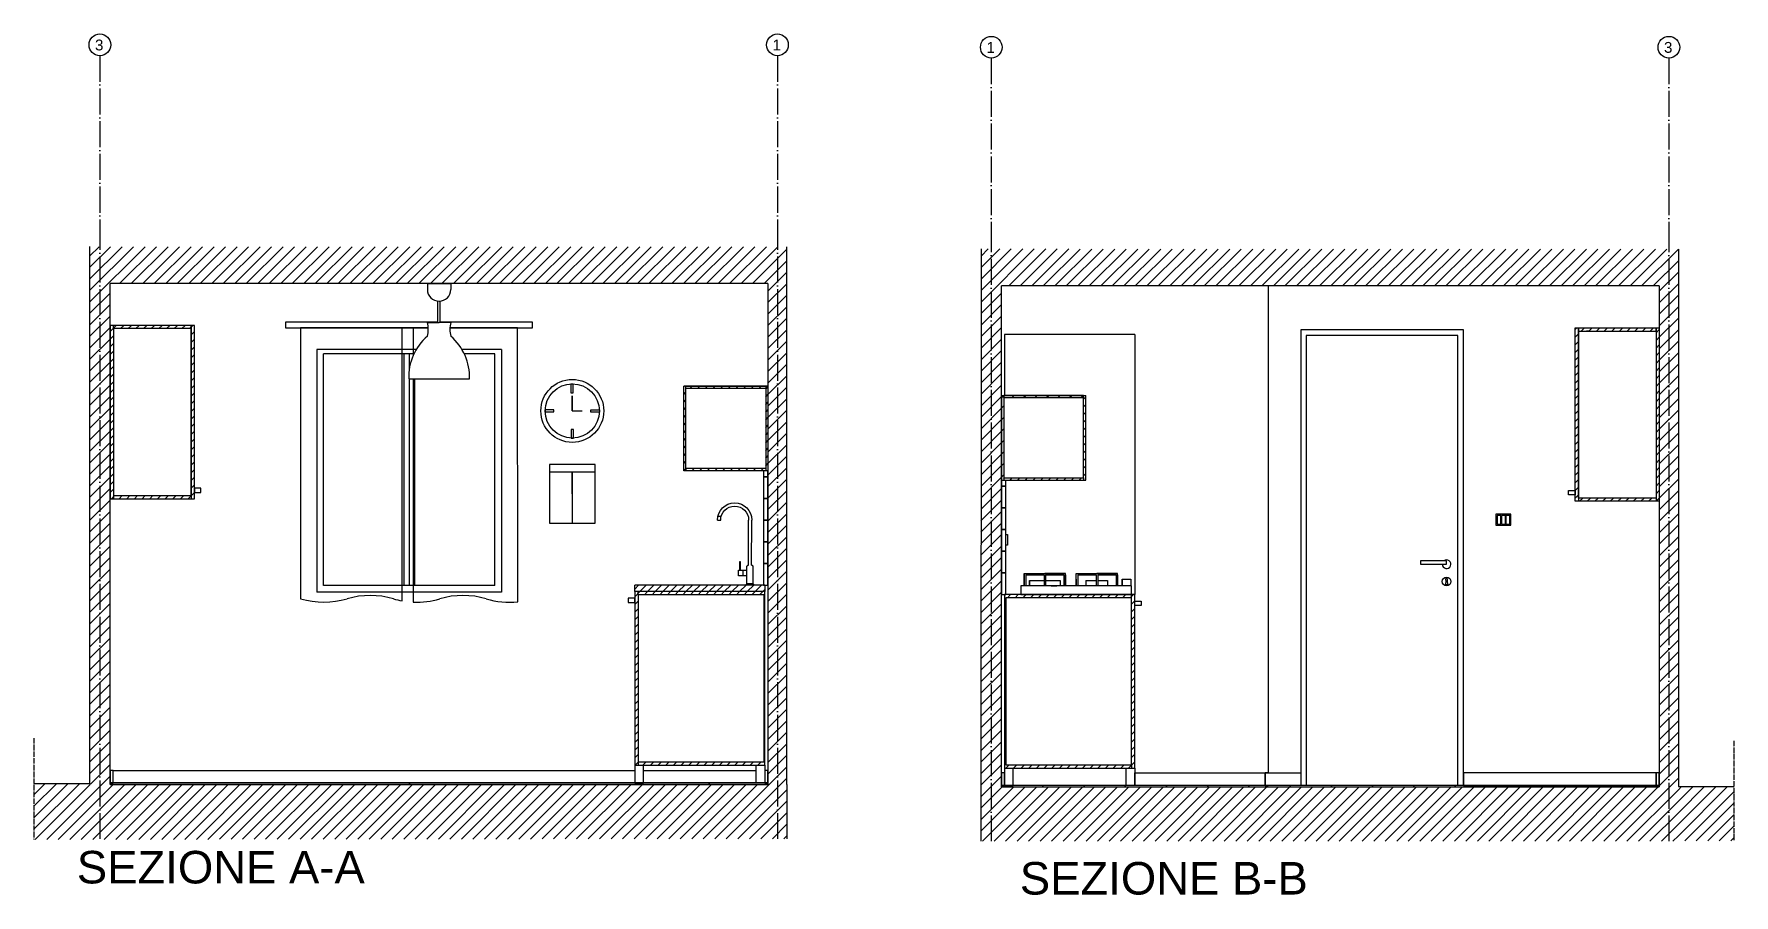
# Model space of a CAD drawing. Header units: inches. Extents: x 778 to 2370, y 491 to 2667.
# Drawn here: x 778 to 1561, y 491 to 889 of the extents above; entities that cross this region are included whole.
import ezdxf

# ---------------------------------------------------------------- set-up
doc = ezdxf.new("R2010")
doc.units = ezdxf.units.IN
doc.header["$MEASUREMENT"] = 0
doc.linetypes.add('ACAD_ISO04W100', pattern=[30, 24, -3, 0, -3])
for name, color, linetype in [('ACCESSORI', 2, 'Continuous'), ('ARREDI', 11, 'Continuous'), ('INFISSI', 141, 'Continuous'), ('PIASTRELLE', 71, 'Continuous'), ('PRESECORRENTE', 171, 'Continuous'), ('QUOTE', 3, 'Continuous'), ('STRUTTURA', 7, 'Continuous')]:
    doc.layers.add(name, color=color, linetype=linetype)
doc.styles.get("Standard").update_dxf_attribs({"font": 'Arial.ttf'})
pattern_1 = [(45, (-569.5104, -138.5076), (-2.6516504, 2.6516504), [])]
pattern_2 = [(45, (721.9785, -138.5076), (-1.767767, 1.767767), [])]
pattern_3 = [(45, (-569.5104, -138.5076), (-1.767767, 1.767767), [])]

# ---------------------------------------------------------------- blocks, each defined once
blk = doc.blocks.new('6-rob-elev')
at = {"color": 0, "linetype": 'ByBlock'}
for p, q in [((-0.64, -2.52), (-0.75, 18.33)), ((0.88, -2.52), (0.75, 18.33)), ((14.93, 20.07), (13.38, 20.07)), ((15.12, 18.33), (13.62, 18.33)), ((1.63, -11.03), (1.63, -2.99)), ((3.42, -4.71), (3.42, -7.36))]:
    blk.add_line(p, q, dxfattribs=at)
for p, q in [((-1.37, -2.99), (-0.64, -2.52)), ((-1.37, -11.03), (-1.37, -2.99)), ((0.88, -2.52), (1.63, -2.99)), ((-2.03, -11.73), (-1.37, -11.03)), ((-2.03, -11.73), (2.38, -11.73)), ((-1.37, -11.03), (1.63, -11.03)), ((2.38, -11.73), (1.63, -11.03))]:
    blk.add_line(p, q)
blk.add_lwpolyline([(1.63, -7.36), (5.46, -7.36), (5.46, -4.71), (1.63, -4.71)], dxfattribs=at)
blk.add_lwpolyline([(4.51, -0.89), (4.95, -0.89), (4.95, -4.71), (4.51, -4.71)], close=True)
for radius in [7.94, 6.44]:
    blk.add_arc((7.19, 18.33), radius, 0, 180, dxfattribs=at)

msp = doc.modelspace()

# ---------------------------------------------------------------- hatches: boundary and pattern name
h = msp.add_hatch()
h.set_pattern_fill('ANSI31', color=256, scale=30)
h.set_pattern_definition([(45, (721.9785, -138.5076), (-2.65165, 2.65165), [])])
h.paths.add_polyline_path([(812.86, 773.45), (803.36, 773.45), (803.36, 542.46), (812.86, 542.46)])
h.paths.add_polyline_path([(1124.77, 542.45), (1116.03, 542.45), (812.86, 542.45), (777.75, 542.78), (777.75, 517.08), (1124.77, 517.45)])
h.paths.add_polyline_path([(1124.77, 773.45), (1116.03, 773.45), (1116.03, 542.46), (1124.77, 542.46)])
h.paths.add_polyline_path([(1124.77, 790.45), (803.36, 790.45), (803.36, 773.45), (812.86, 773.45), (1124.77, 773.45)])
h = msp.add_hatch()
h.set_pattern_fill('ANSI31', color=256, scale=30)
h.set_pattern_definition(pattern_1)
h.paths.add_polyline_path([(1214.23, 789.4), (1214.18, 516.33), (1535.64, 516.33), (1535.64, 789.33)])
h.paths.add_polyline_path([(1405.9, 772.33), (1526.84, 772.33), (1526.84, 541.33), (1223.68, 541.34), (1223.68, 542.04), (1223.68, 542.04), (1223.68, 547.84), (1223.68, 630.04), (1223.68, 630.04), (1223.68, 640.04), (1223.68, 650.04), (1223.68, 660.04), (1223.68, 670.04), (1223.68, 680.04), (1223.68, 682.84), (1223.68, 721.84), (1223.68, 772.33)], flags=16)
h.paths.add_polyline_path([(1285.08, 750.04), (1285.08, 733.82), (1297.2, 741.11), (1297.97, 739.82), (1285.08, 732.07), (1285.08, 630.04), (1285.08, 550.04), (1285.08, 547.84), (1346.54, 547.84), (1361.54, 547.84), (1361.54, 742.04), (1436.54, 742.04), (1436.54, 547.84), (1525.44, 547.84), (1526.84, 547.84), (1526.84, 542.04), (1525.44, 542.04), (1508.68, 542.04), (1508.68, 541.34), (1489.68, 541.34), (1470.68, 541.34), (1451.68, 541.34), (1432.68, 541.34), (1413.68, 541.34), (1394.68, 541.34), (1375.68, 541.34), (1356.68, 541.34), (1337.68, 541.34), (1318.68, 541.34), (1299.68, 541.34), (1280.68, 541.34), (1261.68, 541.34), (1242.68, 541.34), (1223.68, 541.34), (1223.68, 542.04), (1225.08, 542.04), (1225.08, 550.04), (1225.08, 630.04), (1232.58, 630.04), (1232.58, 634.1), (1234.09, 634.1), (1234.09, 639.8), (1253.17, 639.8), (1253.17, 634.1), (1258.08, 634.1), (1258.08, 639.8), (1277.17, 639.8), (1277.17, 634.1), (1279.26, 634.1), (1279.26, 637.1), (1283.26, 637.1), (1283.26, 634.1), (1283.58, 634.1), (1283.58, 630.04), (1285.08, 630.04), (1285.08, 732.07), (1269.81, 722.89, -0.141414), (1269.77, 722.07), (1266.6, 719.63), (1265.44, 718.78), (1265.05, 718.38, -0.30575), (1264.71, 717.91), (1261.48, 712.26), (1261.48, 683.84), (1224.68, 683.84), (1224.68, 721.84), (1225.08, 721.84), (1225.08, 750.04)], flags=0)
h.paths.add_polyline_path([(1264.57, 719.7, -0.583322), (1264.73, 719.61, -1.714319), (1264.57, 719.7), (1263.69, 719.21)], flags=0)
h.paths.add_polyline_path([(1261.48, 721.84), (1261.48, 720.84), (1224.68, 720.84), (1224.68, 721.84)], flags=0)
h.paths.add_polyline_path([(1264.84, 718.45, -1), (1264.32, 718.45, -1)], flags=0)
h.paths.add_polyline_path([(1257.69, 707.09, -1), (1257.19, 707.09, -1)], flags=0)
h.paths.add_polyline_path([(1257.69, 702.49, -1), (1257.19, 702.49, -1)], flags=0)
h.paths.add_polyline_path([(1257.69, 697.89, -1), (1257.19, 697.89, -1)], flags=0)
h.paths.add_polyline_path([(1257.69, 693.29, -1), (1257.19, 693.29, -1)], flags=0)
h.paths.add_polyline_path([(1228.67, 716.29, -1), (1228.17, 716.29, -1)], flags=0)
h.paths.add_polyline_path([(1226.67, 716.29, -1), (1226.17, 716.29, -1)], flags=0)
h.paths.add_polyline_path([(1257.69, 688.69, -1), (1257.19, 688.69, -1)], flags=0)
h.paths.add_polyline_path([(1228.67, 711.69, -1), (1228.17, 711.69, -1)], flags=0)
h.paths.add_polyline_path([(1226.67, 711.69, -1), (1226.17, 711.69, -1)], flags=0)
h.paths.add_polyline_path([(1228.67, 707.09, -1), (1228.17, 707.09, -1)], flags=0)
h.paths.add_polyline_path([(1226.67, 707.09, -1), (1226.17, 707.09, -1)], flags=0)
h.paths.add_polyline_path([(1228.67, 702.49, -1), (1228.17, 702.49, -1)], flags=0)
h.paths.add_polyline_path([(1226.67, 702.49, -1), (1226.17, 702.49, -1)], flags=0)
h.paths.add_polyline_path([(1228.67, 697.89, -1), (1228.17, 697.89, -1)], flags=0)
h.paths.add_polyline_path([(1226.67, 697.89, -1), (1226.17, 697.89, -1)], flags=0)
h.paths.add_polyline_path([(1228.67, 693.29, -1), (1228.17, 693.29, -1)], flags=0)
h.paths.add_polyline_path([(1226.67, 693.29, -1), (1226.17, 693.29, -1)], flags=0)
h.paths.add_polyline_path([(1228.67, 688.69, -1), (1228.17, 688.69, -1)], flags=0)
h.paths.add_polyline_path([(1226.67, 687.99, -1), (1226.17, 687.99, -1)], flags=0)
h.paths.add_polyline_path([(1283.58, 628.54), (1283.58, 551.54), (1226.58, 551.54), (1226.58, 628.54)], flags=0)
h.paths.add_polyline_path([(1488.04, 753.06), (1526.84, 753.06), (1526.84, 673.06), (1488.04, 673.06)], flags=0)
h.paths.add_polyline_path([(1451.54, 667.04), (1458.42, 667.04), (1458.42, 662.04), (1451.54, 662.04)], flags=0)
h.paths.add_polyline_path([(1489.54, 751.56), (1525.34, 751.56), (1525.34, 674.56), (1489.54, 674.56)], flags=0)
h.paths.add_polyline_path([(1452.07, 666.57), (1453.84, 666.57), (1453.84, 662.55), (1452.07, 662.55)], flags=0)
h.paths.add_polyline_path([(1493.19, 744.91, -1), (1492.49, 744.91, -1)], flags=0)
h.paths.add_polyline_path([(1493.19, 739.91, -1), (1492.49, 739.91, -1)], flags=0)
h.paths.add_polyline_path([(1493.19, 734.91, -1), (1492.49, 734.91, -1)], flags=0)
h.paths.add_polyline_path([(1493.19, 729.91, -1), (1492.49, 729.91, -1)], flags=0)
h.paths.add_polyline_path([(1498.19, 748.91, -1), (1497.49, 748.91, -1)], flags=0)
h.paths.add_polyline_path([(1493.19, 724.91, -1), (1492.49, 724.91, -1)], flags=0)
h.paths.add_polyline_path([(1498.19, 744.91, -1), (1497.49, 744.91, -1)], flags=0)
h.paths.add_polyline_path([(1498.19, 739.91, -1), (1497.49, 739.91, -1)], flags=0)
h.paths.add_polyline_path([(1493.19, 719.91, -1), (1492.49, 719.91, -1)], flags=0)
h.paths.add_polyline_path([(1498.19, 734.91, -1), (1497.49, 734.91, -1)], flags=0)
h.paths.add_polyline_path([(1501.24, 748.91, -1), (1500.44, 748.91, -1)], flags=0)
h.paths.add_polyline_path([(1493.19, 714.91, -1), (1492.49, 714.91, -1)], flags=0)
h.paths.add_polyline_path([(1498.19, 729.91, -1), (1497.49, 729.91, -1)], flags=0)
h.paths.add_polyline_path([(1498.19, 724.91, -1), (1497.49, 724.91, -1)], flags=0)
h.paths.add_polyline_path([(1493.19, 709.91, -1), (1492.49, 709.91, -1)], flags=0)
h.paths.add_polyline_path([(1498.19, 719.91, -1), (1497.49, 719.91, -1)], flags=0)
h.paths.add_polyline_path([(1493.19, 704.91, -1), (1492.49, 704.91, -1)], flags=0)
h.paths.add_polyline_path([(1498.19, 714.91, -1), (1497.49, 714.91, -1)], flags=0)
h.paths.add_polyline_path([(1493.19, 699.91, -1), (1492.49, 699.91, -1)], flags=0)
h.paths.add_polyline_path([(1498.19, 709.91, -1), (1497.49, 709.91, -1)], flags=0)
h.paths.add_polyline_path([(1493.19, 694.91, -1), (1492.49, 694.91, -1)], flags=0)
h.paths.add_polyline_path([(1498.19, 704.91, -1), (1497.49, 704.91, -1)], flags=0)
h.paths.add_polyline_path([(1493.19, 689.91, -1), (1492.49, 689.91, -1)], flags=0)
h.paths.add_polyline_path([(1498.19, 699.91, -1), (1497.49, 699.91, -1)], flags=0)
h.paths.add_polyline_path([(1493.19, 684.91, -1), (1492.49, 684.91, -1)], flags=0)
h.paths.add_polyline_path([(1498.19, 694.91, -1), (1497.49, 694.91, -1)], flags=0)
h.paths.add_polyline_path([(1498.19, 689.91, -1), (1497.49, 689.91, -1)], flags=0)
h.paths.add_polyline_path([(1518.19, 748.91, -1), (1517.49, 748.91, -1)], flags=0)
h.paths.add_polyline_path([(1498.19, 684.91, -1), (1497.49, 684.91, -1)], flags=0)
h.paths.add_polyline_path([(1518.19, 744.91, -1), (1517.49, 744.91, -1)], flags=0)
h.paths.add_polyline_path([(1518.19, 739.91, -1), (1517.49, 739.91, -1)], flags=0)
h.paths.add_polyline_path([(1518.19, 734.91, -1), (1517.49, 734.91, -1)], flags=0)
h.paths.add_polyline_path([(1498.19, 679.91, -1), (1497.49, 679.91, -1)], flags=0)
h.paths.add_polyline_path([(1521.24, 748.91, -1), (1520.44, 748.91, -1)], flags=0)
h.paths.add_polyline_path([(1518.19, 729.91, -1), (1517.49, 729.91, -1)], flags=0)
h.paths.add_polyline_path([(1518.19, 724.91, -1), (1517.49, 724.91, -1)], flags=0)
h.paths.add_polyline_path([(1518.19, 719.91, -1), (1517.49, 719.91, -1)], flags=0)
h.paths.add_polyline_path([(1518.19, 714.91, -1), (1517.49, 714.91, -1)], flags=0)
h.paths.add_polyline_path([(1518.19, 709.91, -1), (1517.49, 709.91, -1)], flags=0)
h.paths.add_polyline_path([(1518.19, 704.91, -1), (1517.49, 704.91, -1)], flags=0)
h.paths.add_polyline_path([(1518.19, 699.91, -1), (1517.49, 699.91, -1)], flags=0)
h.paths.add_polyline_path([(1518.19, 694.91, -1), (1517.49, 694.91, -1)], flags=0)
h.paths.add_polyline_path([(1518.19, 689.91, -1), (1517.49, 689.91, -1)], flags=0)
h.paths.add_polyline_path([(1518.19, 684.91, -1), (1517.49, 684.91, -1)], flags=0)
h.paths.add_polyline_path([(1518.19, 679.91, -1), (1517.49, 679.91, -1)], flags=0)
at = {"layer": 'ARREDI'}
h = msp.add_hatch(dxfattribs=at)
h.set_pattern_fill('ANSI31', color=256, scale=20)
h.set_pattern_definition(pattern_2)
h.paths.add_polyline_path([(851.66, 754.18), (850.16, 754.18), (850.16, 674.18), (851.66, 674.18)])
h.paths.add_polyline_path([(850.16, 754.18), (812.86, 754.18), (812.86, 674.18), (850.16, 674.18), (850.16, 675.68), (814.36, 675.68), (814.36, 752.68), (850.16, 752.68)])
h = msp.add_hatch(dxfattribs=at)
h.set_pattern_fill('ANSI31', color=256, scale=20)
h.set_pattern_definition(pattern_3)
h.paths.add_polyline_path([(1489.54, 753.06), (1488.04, 753.06), (1488.04, 673.06), (1489.54, 673.06)])
h.paths.add_polyline_path([(1525.34, 753.06), (1489.54, 753.06), (1489.54, 751.56), (1525.34, 751.56)], flags=17)
h.paths.add_polyline_path([(1526.84, 753.06), (1525.34, 753.06), (1525.34, 674.56), (1489.54, 674.56), (1489.54, 673.06), (1526.84, 673.06)])
h = msp.add_hatch(dxfattribs=at)
h.set_pattern_fill('ANSI31', color=256, scale=20)
h.set_pattern_definition(pattern_2)
h.paths.add_polyline_path([(1115.03, 726.14), (1078.23, 726.14), (1078.23, 725.14), (1115.03, 725.14)])
h.paths.add_polyline_path([(1078.23, 726.14), (1077.23, 726.14), (1077.23, 687.14), (1078.23, 687.14), (1078.23, 688.14)])
h.paths.add_polyline_path([(1116.03, 726.14), (1115.03, 726.14), (1115.03, 725.14), (1115.03, 688.14), (1115.03, 687.14), (1116.03, 687.14)])
h.paths.add_polyline_path([(1115.03, 688.14), (1078.23, 688.14), (1078.23, 687.14), (1115.03, 687.14)])
h = msp.add_hatch(dxfattribs=at)
h.set_pattern_fill('ANSI31', color=256, scale=30)
h.set_pattern_definition(pattern_1)
h.paths.add_polyline_path([(1261.48, 721.84), (1224.68, 721.84), (1224.68, 720.84), (1261.48, 720.84)])
h.paths.add_polyline_path([(1224.68, 721.14), (1223.68, 721.14), (1223.68, 682.84), (1224.68, 682.84), (1224.68, 683.84)])
h = msp.add_hatch(dxfattribs=at)
h.set_pattern_fill('ANSI31', color=256, scale=20)
h.set_pattern_definition(pattern_3)
h.paths.add_polyline_path([(1262.48, 721.84), (1261.48, 721.84), (1261.48, 720.84), (1261.48, 683.84), (1261.48, 682.84), (1262.48, 682.84)])
h = msp.add_hatch(dxfattribs=at)
h.set_pattern_fill('ANSI31', color=256, scale=20)
h.set_pattern_definition(pattern_3)
h.paths.add_polyline_path([(1261.48, 683.84), (1224.68, 683.84), (1224.68, 682.84), (1261.48, 682.84)])
h = msp.add_hatch(dxfattribs=at)
h.set_pattern_fill('ANSI31', color=256, scale=20)
h.set_pattern_definition(pattern_2)
h.paths.add_polyline_path([(1114.63, 634.34), (1114.03, 634.34), (1054.63, 634.34), (1054.63, 631.4), (1114.63, 631.4)])
h = msp.add_hatch(dxfattribs=at)
h.set_pattern_fill('ANSI31', color=256, scale=20)
h.set_pattern_definition(pattern_2)
h.paths.add_polyline_path([(1114.63, 631.4), (1056.13, 631.4), (1056.13, 629.9), (1114.32, 629.9), (1114.32, 552.9), (1056.13, 552.9), (1056.13, 629.9), (1056.13, 631.4), (1054.63, 631.4), (1054.63, 551.4), (1114.63, 551.4)])
h = msp.add_hatch(dxfattribs=at)
h.set_pattern_fill('ANSI31', color=256, scale=20)
h.set_pattern_definition(pattern_3)
h.paths.add_polyline_path([(1283.58, 630.04), (1232.58, 630.04), (1225.68, 630.04), (1225.68, 630.04), (1225.08, 630.04), (1225.08, 576.54), (1225.72, 576.54), (1225.72, 628.54), (1283.58, 628.54)], flags=17)
h.paths.add_polyline_path([(1285.08, 630.04), (1283.58, 630.04), (1283.58, 628.54), (1283.58, 551.54), (1225.72, 551.54), (1225.72, 576.54), (1225.08, 576.54), (1225.08, 550.04), (1285.08, 550.04)])
h = msp.add_hatch(dxfattribs=at)
h.set_pattern_fill('ANSI31', color=0, scale=30)
h.set_pattern_definition(pattern_1)
h.paths.add_polyline_path([(1561.25, 541.48), (1535.64, 541.48), (1535.64, 516.48), (1561.25, 516.48)])

# ---------------------------------------------------------------- linework, layer by layer
for p, q in [((803.36, 790.52), (803.36, 542.78)), ((1214.23, 789.4), (1214.18, 516.33)), ((1535.64, 789.33), (1535.64, 541.48)), ((812.86, 542.45), (812.86, 773.45)), ((1116.03, 773.45), (1116.03, 542.46)), ((1223.68, 541.34), (1223.68, 772.33)), ((1346.54, 772.33), (1346.54, 547.84)), ((1526.84, 772.33), (1526.84, 541.34)), ((1116.03, 542.46), (812.86, 542.45)), ((1124.77, 542.45), (1124.77, 517.45))]:
    msp.add_line(p, q)
at = {"layer": 'ACCESSORI'}
for p, q in [((947.39, 627.14), (947.39, 753.08)), ((952.58, 740.5), (952.58, 753.08)), ((952.58, 626.57), (952.58, 729.47)), ((1025.85, 714.72), (1025.85, 721.72)), ((1025.85, 721.72), (1025.85, 714.72)), ((1025.85, 714.72), (1030.35, 714.72)), ((1015.31, 686.57), (1036.31, 686.57)), ((1025.81, 676.54), (1025.81, 686.57)), ((1025.81, 686.57), (1025.81, 663.04))]:
    msp.add_line(p, q, dxfattribs=at)
for points in [[(959.06, 773.45), (969.83, 773.45)], [(959.06, 773.45), (959.06, 770.73)], [(969.83, 773.45), (969.83, 770.73)], [(963.94, 755.47), (963.94, 765.36)], [(964.94, 755.47), (964.94, 765.36)], [(963.94, 755.6), (893.65, 755.6), (893.65, 753.08), (959.44, 753.08)], [(959.44, 753.08), (900.65, 753.08), (900.65, 628.08)], [(959.06, 755.47), (964.44, 755.47)], [(969.83, 755.47), (964.44, 755.47)], [(969.45, 753.08), (1007.52, 753.08), (1007.52, 755.6), (964.94, 755.6)], [(1000.79, 626.75), (1000.65, 753.08), (969.45, 753.08)], [(950.44, 729.47), (978.44, 729.47)]]:
    msp.add_lwpolyline(points, dxfattribs=at)
for points in [[(1025.21, 723.08), (1026.21, 723.08), (1026.21, 727.08), (1025.21, 727.08)], [(1013.35, 715.29), (1013.35, 714.29), (1017.35, 714.29), (1017.35, 715.29)], [(1038.35, 715.22), (1038.35, 714.22), (1034.35, 714.22), (1034.35, 715.22)], [(1025.35, 702.22), (1026.35, 702.22), (1026.35, 706.22), (1025.35, 706.22)], [(1015.31, 663.04), (1036.31, 663.04), (1036.31, 690.04), (1015.31, 690.04)]]:
    msp.add_lwpolyline(points, close=True, dxfattribs=at)
for radius in [14.5, 12.5]:
    msp.add_circle((1025.85, 714.72), radius, dxfattribs=at)
for centre, radius, start, end in [((964.44, 770.73), 5.39, 180, 0), ((946.9, 752.31), 12.56, 345.44528, 14.55472), ((981.99, 752.31), 12.56, 165.44528, 194.55472), ((975.06, 730.43), 24.63, 130.50678, 182.23924), ((953.83, 730.43), 24.63, 357.76076, 49.49322), ((911.34, 664.49), 37.95, 253.6423, 286.3577), ((932.72, 591.66), 37.95, 73.6423, 106.3577), ((954.09, 664.49), 37.95, 253.6423, 259.83287), ((954.09, 664.49), 37.95, 267.71604, 286.3577), ((975.47, 591.66), 37.95, 73.6423, 106.3577), ((996.84, 664.49), 37.95, 253.6423, 275.97543)]:
    msp.add_arc(centre, radius, start, end, dxfattribs=at)
at = {"layer": 'ARREDI'}
for p, q in [((814.36, 752.68), (814.36, 754.18)), ((850.16, 752.68), (850.16, 754.18)), ((850.16, 754.18), (850.16, 674.18)), ((1489.54, 751.56), (1489.54, 753.06)), ((1489.54, 753.06), (1489.54, 673.06)), ((1525.34, 751.56), (1525.34, 753.06)), ((1525.34, 753.06), (1525.34, 674.56)), ((1285.08, 750.04), (1225.08, 750.04)), ((1225.08, 750.04), (1225.08, 721.84)), ((1285.08, 750.04), (1285.08, 630.04)), ((1494.34, 751.56), (1493.34, 751.56)), ((1116.03, 726.14), (1077.23, 726.14)), ((1223.68, 721.84), (1262.48, 721.84)), ((1224.68, 721.14), (1223.68, 721.14)), ((1078.23, 688.14), (1078.23, 687.14)), ((1115.03, 688.14), (1115.03, 687.14)), ((1224.68, 683.84), (1224.68, 682.84)), ((1261.48, 683.84), (1261.48, 682.84)), ((814.36, 675.68), (814.36, 674.18)), ((854.66, 677.18), (854.66, 679.18)), ((1485.04, 676.06), (1485.04, 678.06)), ((1525.34, 674.56), (1525.34, 673.06)), ((1234.09, 634.1), (1234.09, 639.8)), ((1234.09, 639.8), (1253.17, 639.8)), ((1234.09, 639.8), (1234.09, 639.07)), ((1234.09, 639.07), (1234.09, 634.1)), ((1234.81, 639.07), (1243.27, 639.07)), ((1234.81, 639.07), (1234.81, 634.1)), ((1236.63, 636.6), (1236.63, 634.1)), ((1236.63, 634.1), (1236.63, 636.6)), ((1236.63, 636.6), (1243.27, 636.6)), ((1243.27, 639.8), (1243.99, 639.8)), ((1243.27, 639.07), (1243.27, 634.1)), ((1253.17, 639.8), (1243.63, 639.8)), ((1243.99, 639.07), (1252.45, 639.07)), ((1243.99, 639.07), (1243.99, 634.1)), ((1243.99, 636.6), (1250.63, 636.6)), ((1250.63, 636.6), (1250.63, 634.1)), ((1252.45, 639.07), (1252.45, 634.1)), ((1253.17, 634.1), (1253.17, 639.8)), ((1253.17, 639.07), (1253.17, 634.1)), ((1258.08, 634.1), (1258.08, 639.8)), ((1258.08, 639.8), (1277.17, 639.8)), ((1258.08, 637.1), (1258.08, 634.1)), ((1258.81, 639.07), (1267.26, 639.07)), ((1258.81, 639.07), (1258.81, 634.1)), ((1262.56, 636.6), (1262.56, 634.1)), ((1262.56, 636.6), (1267.26, 636.6)), ((1267.26, 639.8), (1267.99, 639.8)), ((1267.26, 639.07), (1267.26, 634.1)), ((1277.17, 639.8), (1267.62, 639.8)), ((1277.17, 639.8), (1267.62, 639.8)), ((1267.99, 639.07), (1276.44, 639.07)), ((1267.99, 639.07), (1267.99, 634.1)), ((1267.99, 636.6), (1269.56, 636.6)), ((1269.56, 636.6), (1272.56, 636.6)), ((1272.56, 636.6), (1272.56, 634.1)), ((1276.44, 639.07), (1276.44, 634.1)), ((1277.17, 634.1), (1277.17, 639.8)), ((1277.17, 639.07), (1277.17, 634.1)), ((1279.26, 637.1), (1279.26, 634.1)), ((1279.26, 634.1), (1279.26, 637.1)), ((1279.26, 637.1), (1283.26, 637.1)), ((1283.26, 637.1), (1283.26, 634.1)), ((1051.63, 628.4), (1051.63, 626.4)), ((1114.63, 634.34), (1054.63, 634.34)), ((1054.63, 631.4), (1054.63, 634.34)), ((1056.13, 629.9), (1056.13, 631.4)), ((1114.63, 634.34), (1114.63, 631.4)), ((1246.57, 634.1), (1249.12, 634.1)), ((1283.58, 628.54), (1283.58, 630.04)), ((1288.08, 627.04), (1288.08, 625.04)), ((1225.72, 576.54), (1225.08, 576.54)), ((1054.63, 551.4), (1054.63, 543.16)), ((1056.13, 552.9), (1056.13, 551.4)), ((1058.63, 543.16), (1058.63, 551.4)), ((1058.63, 551.4), (1110.63, 551.4)), ((1110.63, 543.16), (1110.63, 551.4)), ((1114.63, 551.4), (1114.63, 543.4)), ((1225.08, 550.04), (1225.08, 542.04)), ((1229.08, 542.04), (1229.08, 550.04)), ((1229.08, 550.04), (1281.08, 550.04)), ((1281.08, 542.04), (1281.08, 550.04)), ((1283.58, 551.54), (1283.58, 550.04)), ((1285.08, 550.04), (1285.08, 542.04)), ((1054.63, 543.16), (1058.63, 543.16)), ((1114.63, 543.16), (1110.63, 543.16)), ((1225.08, 542.04), (1229.08, 542.04))]:
    msp.add_line(p, q, dxfattribs=at)
for points in [[(812.86, 674.18), (851.66, 674.18), (851.66, 754.18), (812.86, 754.18)], [(814.36, 675.68), (850.16, 675.68), (850.16, 752.68), (814.36, 752.68)], [(1526.84, 673.06), (1488.04, 673.06), (1488.04, 753.06), (1526.84, 753.06)], [(1525.34, 674.56), (1489.54, 674.56), (1489.54, 751.56), (1525.34, 751.56)], [(1115.03, 725.14), (1078.23, 725.14), (1078.23, 726.14), (1115.03, 726.14)], [(1224.68, 720.84), (1261.48, 720.84), (1261.48, 721.84), (1224.68, 721.84)], [(854.66, 679.18), (851.66, 679.18), (851.66, 677.18), (854.66, 677.18)], [(1485.04, 678.06), (1488.04, 678.06), (1488.04, 676.06), (1485.04, 676.06)], [(1051.63, 626.4), (1054.63, 626.4), (1054.63, 628.4), (1051.63, 628.4)], [(1054.63, 631.4), (1054.63, 551.4), (1114.63, 551.4), (1114.63, 631.4)], [(1056.13, 629.9), (1056.13, 552.9), (1114.32, 552.9), (1114.32, 629.9)], [(1225.08, 630.04), (1225.08, 550.04), (1285.08, 550.04), (1285.08, 630.04)], [(1225.72, 628.54), (1225.72, 551.54), (1283.58, 551.54), (1283.58, 628.54)], [(1283.58, 630.04), (1283.58, 634.1), (1232.58, 634.1), (1232.58, 630.04)], [(1288.08, 625.04), (1285.08, 625.04), (1285.08, 627.04), (1288.08, 627.04)]]:
    msp.add_lwpolyline(points, close=True, dxfattribs=at)
for points in [[(1116.03, 726.14), (1116.03, 687.14), (1077.23, 687.14), (1077.23, 726.14)], [(1115.03, 726.14), (1115.03, 688.14), (1078.23, 688.14), (1078.23, 726.14)], [(1223.68, 721.84), (1223.68, 682.84), (1262.48, 682.84), (1262.48, 721.84)], [(1224.68, 721.84), (1224.68, 683.84), (1261.48, 683.84), (1261.48, 721.84)], [(851.66, 677.18), (851.66, 679.18)]]:
    msp.add_lwpolyline(points, dxfattribs=at)
at = {"layer": 'INFISSI'}
for p, q in [((1436.54, 752.04), (1361.54, 752.04)), ((1361.54, 752.04), (1361.54, 542.04)), ((1434.04, 749.54), (1364.04, 749.54)), ((1364.04, 749.54), (1364.04, 542.04)), ((1434.04, 542.04), (1434.04, 749.54)), ((1436.54, 542.04), (1436.54, 752.04)), ((953.92, 743.08), (908.15, 743.08)), ((908.15, 743.08), (908.15, 631.21)), ((952.84, 741.07), (911.15, 741.07)), ((911.15, 634.22), (911.15, 741.07)), ((948.15, 741.07), (948.15, 634.22)), ((950.65, 741.07), (950.65, 733.76)), ((993.15, 743.07), (974.97, 743.07)), ((990.15, 741.07), (976.05, 741.07)), ((990.15, 634.21), (990.15, 741.07)), ((993.15, 743.07), (993.15, 631.21)), ((950.65, 729.47), (950.65, 634.22)), ((953.15, 729.47), (953.15, 634.22)), ((1428.5, 636.53), (1428.31, 634.59)), ((1429.08, 636.53), (1429.27, 634.59)), ((993.15, 631.21), (908.15, 631.21)), ((990.15, 634.21), (911.15, 634.22)), ((1428.31, 634.59), (1428.79, 634.59)), ((1429.27, 634.59), (1428.79, 634.59))]:
    msp.add_line(p, q, dxfattribs=at)
msp.add_lwpolyline([(1416.81, 645.54), (1416.81, 644.04), (1428.81, 644.04), (1428.81, 645.54)], close=True, dxfattribs=at)
msp.add_circle((1428.81, 636.07), 2, dxfattribs=at)
for centre, radius, start, end in [((1428.81, 644.04), 2, 180, 131.40962), ((1428.79, 636.93), 0.5, 306.03965, 233.96035)]:
    msp.add_arc(centre, radius, start, end, dxfattribs=at)
at = {"layer": 'PIASTRELLE'}
for points in [[(1114.03, 687.14), (1114.03, 684.34), (1116.03, 684.34), (1116.03, 687.14)], [(1223.68, 682.84), (1223.68, 680.04), (1225.68, 680.04), (1225.68, 682.84)], [(1114.63, 548.96), (1114.63, 543.16), (814.26, 543.16), (814.26, 548.96), (1054.63, 548.96)], [(1058.63, 548.96), (1110.63, 548.96)], [(1116.03, 543.16), (1088.86, 543.16), (1088.86, 542.46), (1116.03, 542.46)], [(1346.54, 542.04), (1285.08, 542.04), (1285.08, 547.84), (1346.54, 547.84)], [(1346.54, 547.84), (1345.14, 547.84), (1345.14, 542.04), (1346.54, 542.04)], [(1526.84, 542.04), (1508.68, 542.04), (1508.68, 541.34), (1526.84, 541.34)]]:
    msp.add_lwpolyline(points, dxfattribs=at)
for points in [[(1114.03, 674.34), (1116.03, 674.34), (1116.03, 684.34), (1114.03, 684.34)], [(1114.03, 664.34), (1116.03, 664.34), (1116.03, 674.34), (1114.03, 674.34)], [(1223.68, 670.04), (1225.68, 670.04), (1225.68, 680.04), (1223.68, 680.04)], [(1223.68, 660.04), (1225.68, 660.04), (1225.68, 670.04), (1223.68, 670.04)], [(1114.03, 654.34), (1116.03, 654.34), (1116.03, 664.34), (1114.03, 664.34)], [(1223.68, 650.04), (1225.68, 650.04), (1225.68, 660.04), (1223.68, 660.04)], [(1114.03, 644.34), (1116.03, 644.34), (1116.03, 654.34), (1114.03, 654.34)], [(1114.03, 634.34), (1116.03, 634.34), (1116.03, 644.34), (1114.03, 644.34)], [(1223.68, 640.04), (1225.68, 640.04), (1225.68, 650.04), (1223.68, 650.04)], [(1223.68, 630.04), (1225.68, 630.04), (1225.68, 640.04), (1223.68, 640.04)], [(814.26, 543.16), (814.26, 548.96), (812.86, 548.96), (812.86, 543.16)], [(1116.03, 543.16), (1116.03, 548.96), (1114.63, 548.96), (1114.63, 543.16)], [(812.86, 542.46), (950.86, 542.46), (950.86, 543.16), (812.86, 543.16)], [(950.86, 542.46), (1088.86, 542.46), (1088.86, 543.16), (950.86, 543.16)], [(1223.68, 547.84), (1223.68, 542.04), (1225.08, 542.04), (1225.08, 547.84)], [(1223.68, 541.34), (1242.68, 541.34), (1242.68, 542.04), (1223.68, 542.04)], [(1242.68, 541.34), (1261.68, 541.34), (1261.68, 542.04), (1242.68, 542.04)], [(1261.68, 541.34), (1280.68, 541.34), (1280.68, 542.04), (1261.68, 542.04)], [(1280.68, 541.34), (1299.68, 541.34), (1299.68, 542.04), (1280.68, 542.04)], [(1299.68, 541.34), (1318.68, 541.34), (1318.68, 542.04), (1299.68, 542.04)], [(1318.68, 541.34), (1337.68, 541.34), (1337.68, 542.04), (1318.68, 542.04)], [(1337.68, 541.34), (1356.68, 541.34), (1356.68, 542.04), (1337.68, 542.04)], [(1345.14, 547.84), (1361.54, 547.84), (1361.54, 542.04), (1345.14, 542.04)], [(1356.68, 541.34), (1375.68, 541.34), (1375.68, 542.04), (1356.68, 542.04)], [(1375.68, 541.34), (1394.68, 541.34), (1394.68, 542.04), (1375.68, 542.04)], [(1394.68, 541.34), (1413.68, 541.34), (1413.68, 542.04), (1394.68, 542.04)], [(1413.68, 541.34), (1432.68, 541.34), (1432.68, 542.04), (1413.68, 542.04)], [(1432.68, 541.34), (1451.68, 541.34), (1451.68, 542.04), (1432.68, 542.04)], [(1525.44, 547.84), (1436.54, 547.84), (1436.54, 542.04), (1525.44, 542.04)], [(1451.68, 541.34), (1470.68, 541.34), (1470.68, 542.04), (1451.68, 542.04)], [(1470.68, 541.34), (1489.68, 541.34), (1489.68, 542.04), (1470.68, 542.04)], [(1489.68, 541.34), (1508.68, 541.34), (1508.68, 542.04), (1489.68, 542.04)], [(1525.44, 547.84), (1525.44, 542.04), (1526.84, 542.04), (1526.84, 547.84)]]:
    msp.add_lwpolyline(points, close=True, dxfattribs=at)
at = {"layer": 'PRESECORRENTE'}
for p, q in [((1225.68, 652.77), (1225.68, 657.77)), ((1225.68, 657.77), (1226.48, 657.77)), ((1226.48, 652.77), (1225.68, 652.77)), ((1226.48, 657.77), (1226.48, 652.77))]:
    msp.add_line(p, q, dxfattribs=at)
for points in [[(1451.54, 667.04), (1451.54, 662.04), (1458.42, 662.04), (1458.42, 667.04)], [(1452.07, 666.57), (1452.07, 662.55), (1453.84, 662.55), (1453.84, 666.57)], [(1454.11, 666.57), (1454.11, 662.55), (1455.88, 662.55), (1455.88, 666.57)], [(1456.15, 666.57), (1456.15, 662.55), (1457.93, 662.55), (1457.93, 666.57)]]:
    msp.add_lwpolyline(points, close=True, dxfattribs=at)
at = {"layer": 'QUOTE', "linetype": 'ACAD_ISO04W100', "ltscale": 0.5}
for p, q in [((808.11, 878.54), (808.11, 801.04)), ((1120.4, 878.54), (1120.4, 801.04)), ((1218.96, 877.42), (1218.96, 799.92)), ((1531.24, 877.42), (1531.24, 799.92)), ((808.11, 801.04), (808.11, 517.45)), ((1120.4, 801.04), (1120.4, 517.45)), ((1218.96, 799.92), (1218.96, 516.33)), ((1531.24, 799.92), (1531.24, 516.33))]:
    msp.add_line(p, q, dxfattribs=at)
at = {"layer": 'QUOTE'}
for centre in [(808.11, 883.54), (1120.4, 883.54), (1218.96, 882.42), (1531.24, 882.42)]:
    msp.add_circle(centre, 5, dxfattribs=at)
at = {"layer": 'STRUTTURA'}
for p, q in [((1405.9, 772.33), (1223.68, 772.33)), ((803.36, 542.78), (777.75, 542.78)), ((1535.64, 541.48), (1561.25, 541.48))]:
    msp.add_line(p, q, dxfattribs=at)
at = {"layer": 'STRUTTURA', "linetype": 'ACAD_ISO04W100', "ltscale": 0.1}
for p, q in [((777.75, 563.87), (777.75, 517.08)), ((1561.25, 562.57), (1561.25, 516.48))]:
    msp.add_line(p, q, dxfattribs=at)
at = {"layer": 'STRUTTURA'}
for points in [[(1124.77, 542.46), (1124.77, 790.45)], [(1116.03, 773.45), (812.86, 773.45)], [(1526.84, 772.33), (1405.9, 772.33)], [(812.86, 542.45), (1116.03, 542.46)], [(1223.68, 541.34), (1526.84, 541.33)]]:
    msp.add_lwpolyline(points, dxfattribs=at)

# ---------------------------------------------------------------- block references
at = {"layer": 'ARREDI', "xscale": -1}
msp.add_blockref('6-rob-elev', (1107.86, 646.07), dxfattribs=at)

# ---------------------------------------------------------------- texts
at = {"char_height": 15, "attachment_point": 1}
for s, width, insert in [('SEZIONE A-A', 148.2475, (797.49, 511.83)), ('SEZIONE B-B', 202.6817, (1232.1, 506.71))]:
    msp.add_mtext_dynamic_manual_height_columns(s, width=width, gutter_width=1, heights=[0], dxfattribs=dict(at, insert=insert))
at = {"layer": 'QUOTE', "char_height": 5, "attachment_point": 1}
for s, insert in [('3', (805.86, 885.96)), ('1', (1118.14, 885.97)), ('1', (1216.7, 884.84)), ('3', (1528.99, 884.85))]:
    msp.add_mtext_dynamic_manual_height_columns(s, width=6.7068, gutter_width=1, heights=[0], dxfattribs=dict(at, insert=insert))

doc.saveas('drawing.dxf')
